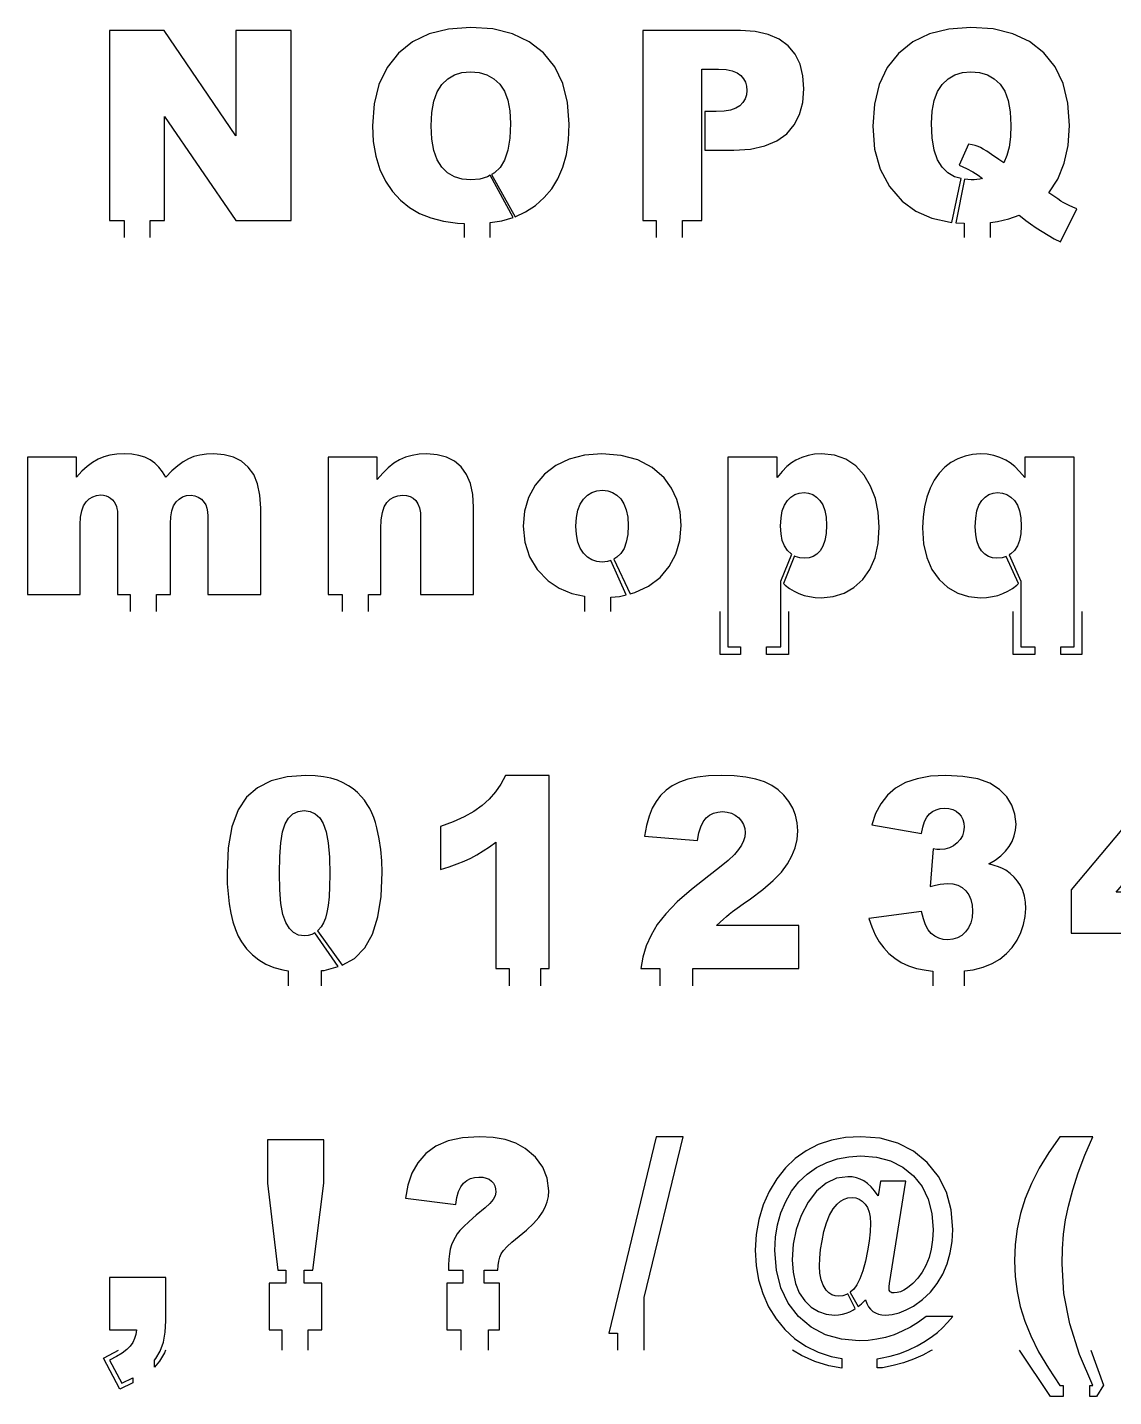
# Model space of a CAD drawing. Extents: x 617 to 1407, y 105 to 276.
# Drawn here: x 996.8 to 1132.8, y 105.2 to 276.5 of the extents above; entities that cross this region are included whole.
import ezdxf

# ---------------------------------------------------------------- set-up
doc = ezdxf.new("R2010")
doc.units = 0
doc.header["$MEASUREMENT"] = 0

msp = doc.modelspace()

# ---------------------------------------------------------------- linework, layer by layer
at = {"linetype": 'Continuous', "flags": 128}
for points in [[(1012.218098, 250.201214), (1012.218098, 252.337085), (1014.022396, 252.337085), (1014.022396, 265.365892), (1022.918937, 252.337085), (1029.838486, 252.337085), (1029.838486, 276.093594), (1022.918937, 276.093594), (1022.918937, 262.935152), (1013.973788, 276.093594), (1007.119081, 276.093594), (1007.119081, 252.337085), (1008.942089, 252.337085), (1008.942089, 250.201214)], [(1054.77473, 250.201214), (1054.77473, 252.071269), (1056.216568, 252.302653), (1057.620511, 252.717183), (1054.762257, 257.990645), (1054.444144, 257.81032), (1053.461717, 257.521665), (1052.345561, 257.42545), (1051.255303, 257.5237), (1050.28554, 257.818425), (1049.436271, 258.309639), (1048.707544, 258.99734), (1048.12264, 259.909879), (1047.704885, 261.07563), (1047.454184, 262.494569), (1047.370633, 264.166732), (1047.454708, 265.853059), (1047.706884, 267.282138), (1048.12721, 268.453959), (1048.715685, 269.368533), (1049.442841, 270.056223), (1050.279446, 270.547436), (1051.225406, 270.842173), (1052.280767, 270.940412), (1053.379166, 270.843685), (1054.357022, 270.553518), (1055.214384, 270.069898), (1055.951204, 269.392837), (1056.543155, 268.506113), (1056.966004, 267.39354), (1057.219752, 266.055116), (1057.304302, 264.490832), (1057.223274, 262.650543), (1056.980191, 261.116144), (1056.575099, 259.887599), (1056.007905, 258.964931), (1055.292841, 258.291405), (1054.944736, 258.094096), (1057.889826, 252.813945), (1059.192175, 253.414715), (1060.438966, 254.230028), (1061.529747, 255.193221), (1062.464566, 256.304271), (1063.243424, 257.56319), (1063.856702, 258.989734), (1064.294738, 260.60365), (1064.557579, 262.404936), (1064.645176, 264.393594), (1064.444606, 267.102361), (1063.843039, 269.492087), (1062.840331, 271.562783), (1061.436579, 273.314439), (1059.662107, 274.707563), (1057.547386, 275.702653), (1055.092319, 276.299698), (1052.296954, 276.498721), (1049.563383, 276.296163), (1047.14783, 275.688466), (1045.050295, 274.675666), (1043.270777, 273.257727), (1041.852837, 271.476185), (1040.840037, 269.37258), (1040.232376, 266.946899), (1040.029807, 264.199141), (1040.132067, 262.203902), (1040.438945, 260.382859), (1040.950439, 258.736035), (1041.666502, 257.263406), (1042.547144, 255.971055), (1043.552327, 254.865063), (1044.682147, 253.945431), (1045.936507, 253.212157), (1047.339736, 252.652068), (1048.916208, 252.252011), (1050.665828, 252.011974), (1051.49872, 251.977316), (1051.49872, 250.201214)], [(1078.817906, 250.201214), (1078.817906, 252.337085), (1081.245551, 252.337085), (1081.245551, 271.264511), (1083.335993, 271.264511), (1084.282952, 271.215892), (1085.065856, 271.070047), (1085.684705, 270.826975), (1086.139451, 270.486677), (1086.465562, 270.07648), (1086.698505, 269.623757), (1086.83828, 269.128497), (1086.884888, 268.590688), (1086.831187, 268.041239), (1086.670179, 267.543443), (1086.401768, 267.097303), (1086.026003, 266.702803), (1085.517603, 266.380227), (1084.851147, 266.149808), (1084.026729, 266.011567), (1083.044302, 265.965484), (1081.645882, 265.965484), (1081.645882, 261.152599), (1085.264379, 261.152599), (1087.342158, 261.279199), (1089.135339, 261.658999), (1090.643923, 262.292012), (1091.86791, 263.178224), (1092.814393, 264.289274), (1093.490418, 265.596811), (1093.896081, 267.100837), (1094.031286, 268.801351), (1093.907221, 270.451221), (1093.534979, 271.900558), (1092.914654, 273.149348), (1092.046152, 274.197616), (1090.92852, 275.027104), (1089.560711, 275.619602), (1087.942773, 275.975099), (1086.07461, 276.093594), (1073.872257, 276.093594), (1073.872257, 252.337085), (1075.541896, 252.337085), (1075.541896, 250.201214)], [(1117.362208, 250.201214), (1117.362208, 252.087765), (1118.233424, 252.195298), (1119.679737, 252.524456), (1120.972088, 252.985284), (1121.328572, 252.694105), (1121.798553, 252.339109), (1122.381934, 251.920318), (1123.078717, 251.43771), (1123.834294, 250.940926), (1124.593918, 250.479587), (1125.357541, 250.053702), (1126.125258, 249.663262), (1128.167093, 253.779328), (1127.659693, 254.007213), (1127.206946, 254.220911), (1126.808901, 254.420446), (1126.465556, 254.605782), (1126.195146, 254.771884), (1125.805194, 255.027119), (1124.666805, 255.804953), (1125.801147, 257.516606), (1126.611425, 259.491588), (1127.097544, 261.729899), (1127.2596, 264.23155), (1127.058554, 267.017786), (1126.455463, 269.461701), (1125.450232, 271.563295), (1124.04291, 273.322544), (1122.265962, 274.712122), (1120.151717, 275.704677), (1117.700173, 276.30021), (1114.911425, 276.498721), (1112.171237, 276.295651), (1109.752161, 275.686443), (1107.654102, 274.671108), (1105.877155, 273.249622), (1104.462739, 271.461498), (1103.452461, 269.346241), (1102.846276, 266.90385), (1102.644231, 264.134311), (1102.875174, 261.281223), (1103.56791, 258.76642), (1104.722532, 256.58988), (1106.338995, 254.751627), (1108.045578, 253.518023), (1110.037758, 252.636881), (1112.315583, 252.108189), (1112.537767, 252.092919), (1113.705767, 257.571355), (1112.889823, 257.818425), (1112.040079, 258.309639), (1111.313923, 258.99734), (1110.732541, 259.928113), (1110.317309, 261.148553), (1110.068132, 262.658648), (1109.985104, 264.458411), (1110.070179, 266.017137), (1110.325402, 267.355061), (1110.750774, 268.472193), (1111.346296, 269.368533), (1112.078593, 270.056223), (1112.914151, 270.547436), (1113.853017, 270.842173), (1114.895191, 270.940412), (1116.006777, 270.844197), (1116.991727, 270.555541), (1117.850088, 270.074456), (1118.581862, 269.400942), (1119.166767, 268.502578), (1119.584522, 267.346956), (1119.835223, 265.934087), (1119.918774, 264.263958), (1119.864073, 262.7974), (1119.69997, 261.525318), (1119.426513, 260.447688), (1119.043702, 259.564511), (1118.423853, 259.968627), (1117.51179, 260.59758), (1116.918792, 260.990544), (1116.454429, 261.278188), (1116.118702, 261.460488), (1115.820394, 261.585065), (1115.46848, 261.699513), (1115.062817, 261.803833), (1114.6035, 261.898025), (1113.452972, 259.256622), (1114.382745, 258.853518), (1115.178788, 258.438262), (1115.841198, 258.010855), (1116.369878, 257.571295), (1116.03258, 257.50749), (1115.685189, 257.461917), (1115.327704, 257.434567), (1114.960032, 257.42545), (1114.135186, 257.499337), (1113.052022, 252.057559), (1114.086246, 251.986469), (1114.086246, 250.201214)], [(1013.006263, 203.392311), (1013.006263, 205.529516), (1014.75336, 205.529516), (1014.75336, 214.409847), (1014.797421, 215.277826), (1014.929603, 216.018193), (1015.149882, 216.630936), (1015.458283, 217.116079), (1015.839619, 217.484739), (1016.278654, 217.748068), (1016.775438, 217.906065), (1017.329969, 217.958731), (1017.803948, 217.90303), (1018.237461, 217.735916), (1018.630413, 217.457389), (1018.982851, 217.06746), (1019.181374, 216.746396), (1019.323196, 216.350385), (1019.408271, 215.879429), (1019.436597, 215.333526), (1019.436597, 205.529516), (1026.048268, 205.529516), (1026.048268, 216.338234), (1025.951007, 217.972406), (1025.659316, 219.374647), (1025.173196, 220.544944), (1024.492553, 221.483322), (1023.638762, 222.202921), (1022.633055, 222.716926), (1021.475385, 223.025327), (1020.165848, 223.128123), (1019.263401, 223.090144), (1018.435937, 222.976208), (1017.683454, 222.786302), (1017.005857, 222.520438), (1016.349565, 222.149243), (1015.660853, 221.643343), (1014.939719, 221.002737), (1014.186189, 220.227438), (1013.770933, 220.903988), (1013.303024, 221.491428), (1012.782437, 221.989722), (1012.209196, 222.398896), (1011.555926, 222.717937), (1010.795303, 222.945822), (1009.927324, 223.082551), (1008.951991, 223.128123), (1008.030835, 223.086597), (1007.179567, 222.962021), (1006.398186, 222.754393), (1005.686669, 222.463726), (1005.011644, 222.074797), (1004.339641, 221.572443), (1003.670685, 220.956653), (1003.004753, 220.227438), (1003.004753, 222.739206), (996.846852, 222.739206), (996.846852, 205.529516), (1003.458499, 205.529516), (1003.458499, 214.312609), (1003.504083, 215.224148), (1003.640812, 215.997936), (1003.868685, 216.633983), (1004.187726, 217.132278), (1004.577655, 217.508031), (1005.018237, 217.77643), (1005.509451, 217.937462), (1006.051294, 217.991139), (1006.388569, 217.966336), (1006.70354, 217.89189), (1006.996254, 217.767825), (1007.266664, 217.594117), (1007.506701, 217.379908), (1007.708247, 217.134301), (1007.871326, 216.857297), (1007.995891, 216.548896), (1008.059709, 216.300766), (1008.105269, 215.961468), (1008.13262, 215.531026), (1008.141737, 215.009427), (1008.141737, 205.529516), (1009.730277, 205.529516), (1009.730277, 203.392311)], [(1039.532166, 203.392311), (1039.532166, 205.529516), (1041.085311, 205.529516), (1041.085311, 213.794057), (1041.131871, 214.87878), (1041.271646, 215.783214), (1041.504589, 216.507371), (1041.830748, 217.05125), (1042.231793, 217.448272), (1042.689586, 217.731869), (1043.204079, 217.902018), (1043.775321, 217.958731), (1044.287814, 217.916705), (1044.739514, 217.790605), (1045.130466, 217.580454), (1045.460623, 217.286228), (1045.72294, 216.890729), (1045.910323, 216.376724), (1046.022772, 215.744224), (1046.060239, 214.993217), (1046.060239, 205.529516), (1052.688049, 205.529516), (1052.688049, 216.46788), (1052.591358, 218.058492), (1052.301191, 219.427312), (1051.817547, 220.574318), (1051.140474, 221.499521), (1050.292253, 222.212037), (1049.295163, 222.720972), (1048.149157, 223.026338), (1046.854283, 223.128123), (1045.879949, 223.082039), (1044.982597, 222.943799), (1044.162226, 222.713379), (1043.418836, 222.390803), (1042.715912, 221.96086), (1042.017083, 221.408376), (1041.322301, 220.733327), (1040.631564, 219.935748), (1040.631564, 222.739206), (1034.489874, 222.739206), (1034.489874, 205.529516), (1036.256156, 205.529516), (1036.256156, 203.392311)], [(1069.851096, 203.392311), (1069.851096, 205.220901), (1070.936116, 205.299096), (1071.795573, 205.508985), (1069.842145, 209.794034), (1069.450336, 209.664816), (1068.769217, 209.596963), (1068.094191, 209.665839), (1067.478913, 209.872443), (1066.923382, 210.2168), (1066.427598, 210.698896), (1066.019936, 211.324815), (1065.728769, 212.100637), (1065.55405, 213.02634), (1065.495826, 214.101946), (1065.554573, 215.163877), (1065.730768, 216.080987), (1066.024506, 216.85325), (1066.435691, 217.480693), (1066.937045, 217.966336), (1067.501193, 218.313215), (1068.128135, 218.521355), (1068.817824, 218.590731), (1069.471093, 218.522367), (1070.069661, 218.317274), (1070.613576, 217.975441), (1071.102742, 217.496891), (1071.506834, 216.878566), (1071.795525, 216.117442), (1071.968721, 215.213508), (1072.026421, 214.166764), (1071.969197, 213.049632), (1071.797525, 212.096579), (1071.511405, 211.307605), (1071.110836, 210.682698), (1070.621146, 210.207683), (1070.240191, 209.974157), (1072.296165, 205.631229), (1072.88326, 205.774611), (1074.578227, 206.567131), (1076.02097, 207.67667), (1077.173022, 209.034351), (1077.995964, 210.571284), (1078.4897, 212.287497), (1078.654279, 214.182974), (1078.521597, 215.879429), (1078.123551, 217.43612), (1077.460142, 218.853048), (1076.531417, 220.1302), (1075.05273, 221.441797), (1073.258025, 222.378639), (1071.147303, 222.940752), (1068.72061, 223.128123), (1066.576467, 222.968602), (1064.665314, 222.490053), (1062.987105, 221.692462), (1061.541791, 220.575841), (1060.379075, 219.213103), (1059.548612, 217.677168), (1059.050305, 215.96805), (1058.884202, 214.085748), (1059.080678, 212.072275), (1059.670106, 210.261372), (1060.652532, 208.653027), (1062.027958, 207.247239), (1063.407384, 206.325583), (1064.985379, 205.667256), (1066.575086, 205.313783), (1066.575086, 203.392311)], [(1092.115373, 203.392311), (1092.115373, 198.023295), (1089.352333, 198.023295), (1089.352333, 198.982698), (1091.155988, 198.982698), (1091.155988, 207.19862), (1092.493899, 210.580973), (1092.424012, 210.622939), (1091.966219, 211.055416), (1091.590454, 211.615494), (1091.322091, 212.307241), (1091.161035, 213.130659), (1091.107381, 214.085748), (1091.160035, 215.118817), (1091.318044, 215.997936), (1091.581361, 216.723104), (1091.950032, 217.294333), (1092.397685, 217.726799), (1092.898039, 218.035712), (1093.450999, 218.221047), (1094.056661, 218.28283), (1094.617762, 218.221559), (1095.134302, 218.037735), (1095.606282, 217.731358), (1096.033702, 217.302438), (1096.388187, 216.742849), (1096.641363, 216.044519), (1096.793278, 215.207426), (1096.843933, 214.231593), (1096.795325, 213.179779), (1096.649456, 212.293067), (1096.406373, 211.571433), (1096.066075, 211.014902), (1095.65389, 210.600147), (1095.19505, 210.303909), (1094.689697, 210.126155), (1094.137689, 210.066908), (1093.509747, 210.12869), (1092.938505, 210.314038), (1092.835959, 210.37563), (1091.476957, 206.89767), (1091.666959, 206.719559), (1092.211349, 206.303303), (1092.789161, 205.94983), (1093.400392, 205.659151), (1094.045044, 205.432278), (1094.723117, 205.270234), (1095.43461, 205.172996), (1096.179523, 205.140587), (1097.683537, 205.281874), (1099.05187, 205.705735), (1100.284473, 206.412181), (1101.381348, 207.40119), (1102.2817, 208.658597), (1102.924829, 210.170216), (1103.310734, 211.936047), (1103.43937, 213.956101), (1103.321351, 215.822716), (1102.96739, 217.533358), (1102.377439, 219.088014), (1101.551497, 220.486708), (1100.509799, 221.642331), (1099.272673, 222.467772), (1097.840023, 222.963032), (1096.211944, 223.128123), (1095.356106, 223.080527), (1094.538781, 222.937717), (1093.759924, 222.699704), (1093.019533, 222.366488), (1092.471619, 222.018085), (1091.897378, 221.540034), (1091.296763, 220.93235), (1090.669821, 220.195018), (1090.669821, 222.739206), (1084.49571, 222.739206), (1084.49571, 198.982698), (1086.076324, 198.982698), (1086.076324, 198.023295), (1083.536325, 198.023295), (1083.536325, 203.392311)], [(1128.784037, 203.392311), (1128.784037, 198.023295), (1126.193432, 198.023295), (1126.193432, 198.982698), (1127.824653, 198.982698), (1127.824653, 222.739206), (1121.650541, 222.739206), (1121.650541, 220.195018), (1121.023599, 220.93235), (1120.423031, 221.540034), (1119.848743, 222.018085), (1119.300829, 222.366488), (1118.554393, 222.699704), (1117.773488, 222.937717), (1116.958163, 223.080527), (1116.108419, 223.128123), (1115.124992, 223.061782), (1114.184079, 222.862771), (1113.285727, 222.531078), (1112.429888, 222.066704), (1111.640938, 221.467624), (1110.943108, 220.731815), (1110.336399, 219.859278), (1109.820906, 218.850013), (1109.409721, 217.730858), (1109.115983, 216.528639), (1108.939741, 215.243382), (1108.880993, 213.875073), (1109.009628, 211.890474), (1109.395534, 210.149959), (1110.038663, 208.653527), (1110.939062, 207.40119), (1112.035937, 206.412181), (1113.268493, 205.705735), (1114.636826, 205.281874), (1116.140839, 205.140587), (1116.892846, 205.172996), (1117.609433, 205.270234), (1118.290552, 205.432278), (1118.936204, 205.659151), (1119.546436, 205.94983), (1120.121201, 206.303303), (1120.660497, 206.719559), (1120.867352, 206.916225), (1119.346723, 210.299446), (1118.817186, 210.12869), (1118.182674, 210.066908), (1117.637283, 210.126155), (1117.135406, 210.303909), (1116.677137, 210.600147), (1116.262381, 211.014902), (1115.918513, 211.55827), (1115.672906, 212.240401), (1115.525561, 213.061284), (1115.47643, 214.020918), (1115.526561, 215.088931), (1115.677, 215.991854), (1115.927653, 216.729685), (1116.278567, 217.302438), (1116.703464, 217.731358), (1117.17592, 218.037735), (1117.696031, 218.221559), (1118.263702, 218.28283), (1118.875933, 218.221047), (1119.432464, 218.035712), (1119.933294, 217.726799), (1120.378471, 217.294333), (1120.743572, 216.723104), (1121.004366, 215.997936), (1121.160851, 215.118817), (1121.212982, 214.085748), (1121.159852, 213.130659), (1121.000319, 212.307241), (1120.734432, 211.615494), (1120.362237, 211.055416), (1119.906967, 210.622939), (1119.704588, 210.50154), (1121.164374, 207.19862), (1121.164374, 198.982698), (1122.917422, 198.982698), (1122.917422, 198.023295), (1120.204989, 198.023295), (1120.204989, 203.392311)], [(1033.638082, 156.592311), (1033.638082, 158.484272), (1034.001326, 158.511753), (1035.731427, 158.97902), (1032.811807, 163.197681), (1032.446658, 163.005602), (1031.994435, 162.873426), (1031.508792, 162.829372), (1030.792205, 162.933186), (1030.165787, 163.244628), (1029.629489, 163.763691), (1029.18336, 164.490383), (1028.832398, 165.50066), (1028.581745, 166.870492), (1028.431353, 168.599867), (1028.381223, 170.688792), (1028.426783, 172.756448), (1028.563511, 174.47063), (1028.791408, 175.831339), (1029.110426, 176.838582), (1029.531751, 177.565273), (1030.066525, 178.084343), (1030.714748, 178.395779), (1031.476371, 178.499593), (1032.228378, 178.397808), (1032.880124, 178.092442), (1033.431608, 177.583507), (1033.882784, 176.870991), (1034.233746, 175.862737), (1034.484399, 174.466578), (1034.634838, 172.682507), (1034.684969, 170.510538), (1034.663165, 169.004483), (1034.597847, 167.711126), (1034.488969, 166.630456), (1034.33653, 165.762477), (1034.138055, 165.05199), (1033.890925, 164.443793), (1033.595187, 163.937893), (1033.250795, 163.534289), (1033.173385, 163.472328), (1036.221308, 159.150919), (1037.768978, 160.010715), (1039.060281, 161.322311), (1040.017429, 163.038011), (1040.701071, 165.187195), (1041.111257, 167.769868), (1041.247985, 170.786018), (1041.206424, 172.214086), (1041.081883, 173.613792), (1040.874267, 174.985135), (1040.583576, 176.328123), (1040.399764, 177.003167), (1040.188577, 177.634655), (1039.950064, 178.222589), (1039.684176, 178.766974), (1039.378822, 179.283508), (1039.021815, 179.787891), (1038.613153, 180.280116), (1038.152836, 180.760189), (1037.631202, 181.211901), (1037.038727, 181.619051), (1036.375318, 181.981641), (1035.641069, 182.299665), (1034.817651, 182.558435), (1033.886878, 182.743277), (1032.848703, 182.854178), (1031.703221, 182.891145), (1029.367172, 182.722008), (1027.350189, 182.214584), (1025.652175, 181.368886), (1024.273226, 180.184913), (1023.206248, 178.577579), (1022.444101, 176.461817), (1021.986832, 173.837624), (1021.834393, 170.704996), (1021.86429, 169.35745), (1021.953887, 168.069658), (1022.10328, 166.841624), (1022.312467, 165.67335), (1022.575259, 164.595209), (1022.885707, 163.637597), (1023.243715, 162.80051), (1023.649378, 162.083941), (1024.282366, 161.215962), (1024.99843, 160.459391), (1025.79752, 159.814233), (1026.679686, 159.280482), (1027.6753, 158.862186), (1028.814688, 158.563408), (1029.499902, 158.467687), (1029.499426, 156.592311)], [(1061.092806, 156.592311), (1061.092806, 158.72951), (1062.142169, 158.72951), (1062.142169, 182.891145), (1056.681073, 182.891145), (1056.103786, 181.817562), (1055.42519, 180.833112), (1054.645333, 179.937783), (1053.764167, 179.131587), (1052.738179, 178.397302), (1051.523809, 177.7177), (1050.121104, 177.0928), (1048.529969, 176.522588), (1048.529969, 171.110118), (1049.624321, 171.462579), (1050.62241, 171.82314), (1051.524333, 172.191806), (1052.330041, 172.568571), (1053.094188, 172.978756), (1053.871522, 173.447689), (1054.662043, 173.975364), (1055.465704, 174.561781), (1055.465704, 158.72951), (1057.131963, 158.72951), (1057.131963, 156.592311)], [(1080.123444, 156.592311), (1080.123444, 158.72951), (1093.409009, 158.72951), (1093.409009, 164.109565), (1083.102669, 164.109565), (1083.541705, 164.533932), (1083.951414, 164.915761), (1084.331702, 165.255053), (1084.682664, 165.551808), (1085.101419, 165.878949), (1085.685324, 166.309391), (1086.434284, 166.843142), (1087.348347, 167.4802), (1088.895445, 168.638858), (1090.182226, 169.748902), (1091.20869, 170.810328), (1091.974884, 171.82314), (1092.531414, 172.823794), (1092.928936, 173.848764), (1093.167449, 174.898038), (1093.247002, 175.971615), (1093.17759, 176.967717), (1092.96945, 177.914188), (1092.622582, 178.811035), (1092.136939, 179.65825), (1091.530278, 180.427479), (1090.82026, 181.090365), (1090.006983, 181.646908), (1089.090398, 182.097101), (1088.025419, 182.444493), (1086.767012, 182.692634), (1085.315129, 182.841515), (1083.669816, 182.891145), (1082.091345, 182.838985), (1080.69421, 182.682506), (1079.478316, 182.421706), (1078.443711, 182.056587), (1077.552977, 181.593736), (1076.768549, 181.039722), (1076.090477, 180.394564), (1075.518711, 179.65825), (1075.040685, 178.799894), (1074.64364, 177.7886), (1074.327669, 176.624372), (1074.092679, 175.307211), (1080.704302, 174.772449), (1080.874975, 175.701193), (1081.111489, 176.478021), (1081.413796, 177.102928), (1081.781944, 177.575908), (1082.211887, 177.923305), (1082.699577, 178.171441), (1083.244968, 178.320327), (1083.848106, 178.369952), (1084.429964, 178.321844), (1084.960168, 178.177517), (1085.438718, 177.936974), (1085.865613, 177.600217), (1086.216528, 177.195596), (1086.467228, 176.751478), (1086.61762, 176.267864), (1086.667751, 175.744748), (1086.617097, 175.2353), (1086.465181, 174.711678), (1086.212005, 174.173875), (1085.85752, 173.621891), (1085.321746, 172.998002), (1084.524655, 172.244471), (1083.466247, 171.361294), (1082.146569, 170.348488), (1079.961436, 168.648481), (1078.154068, 167.064951), (1076.724465, 165.597892), (1075.672674, 164.247311), (1074.89634, 162.933186), (1074.293201, 161.575511), (1073.863306, 160.174288), (1073.606512, 158.72951), (1076.004212, 158.72951), (1076.004212, 156.592311)], [(1114.132139, 156.592311), (1114.132139, 158.43557), (1115.207924, 158.581641), (1116.468854, 158.903205), (1117.569776, 159.353405), (1118.53097, 159.922605), (1119.372574, 160.601184), (1120.094731, 161.389152), (1120.697346, 162.286504), (1121.172372, 163.24918), (1121.51167, 164.23313), (1121.71524, 165.238343), (1121.78308, 166.264831), (1121.742091, 167.062415), (1121.619025, 167.802276), (1121.413933, 168.484408), (1121.126765, 169.108803), (1120.76571, 169.675474), (1120.338814, 170.184409), (1119.846077, 170.63562), (1119.287499, 171.029095), (1118.882408, 171.248875), (1118.396241, 171.454474), (1117.829046, 171.645897), (1117.180871, 171.82314), (1117.977962, 172.31233), (1118.667698, 172.840005), (1119.250032, 173.406164), (1119.725059, 174.010814), (1120.093731, 174.652937), (1120.357048, 175.331521), (1120.515057, 176.046561), (1120.567711, 176.798068), (1120.438076, 178.054969), (1120.04917, 179.200457), (1119.400948, 180.234538), (1118.493455, 181.157211), (1117.295319, 181.915806), (1115.775071, 182.457662), (1113.932807, 182.782773), (1111.768383, 182.891145), (1109.857754, 182.79189), (1108.176974, 182.494123), (1106.726138, 181.997845), (1105.505198, 181.303057), (1104.488828, 180.421909), (1103.651746, 179.36656), (1102.993907, 178.137009), (1102.515357, 176.73325), (1108.754262, 175.615107), (1108.913271, 176.431937), (1109.131027, 177.116091), (1109.407531, 177.66757), (1109.742783, 178.086366), (1110.134734, 178.394767), (1110.581387, 178.615053), (1111.082741, 178.747229), (1111.638748, 178.791283), (1112.17557, 178.750769), (1112.651596, 178.629234), (1113.066828, 178.42667), (1113.421313, 178.143085), (1113.70491, 177.791641), (1113.90748, 177.385502), (1114.029022, 176.924674), (1114.069536, 176.409151), (1114.015311, 175.861219), (1113.852779, 175.351778), (1113.581845, 174.880816), (1113.202557, 174.44835), (1112.742241, 174.086772), (1112.228223, 173.828507), (1111.660552, 173.673545), (1111.03918, 173.621891), (1110.870031, 173.626955), (1110.670509, 173.642148), (1110.180295, 173.702919), (1109.839997, 168.987267), (1110.484173, 169.157422), (1111.055367, 169.278958), (1111.553674, 169.35188), (1111.979046, 169.376184), (1112.670306, 169.319471), (1113.285584, 169.149317), (1113.824929, 168.865731), (1114.288292, 168.468709), (1114.660487, 167.968379), (1114.926374, 167.374869), (1115.085859, 166.688185), (1115.139036, 165.908322), (1115.083859, 165.138582), (1114.918233, 164.449869), (1114.642253, 163.842184), (1114.255871, 163.315521), (1113.786414, 162.890143), (1113.261304, 162.586294), (1112.680446, 162.403994), (1112.043887, 162.343223), (1111.439749, 162.39133), (1110.891312, 162.535658), (1110.398575, 162.7762), (1109.961539, 163.112957), (1109.579204, 163.574297), (1109.25057, 164.188564), (1108.975589, 164.955769), (1108.754262, 165.875908), (1102.158825, 165.000841), (1102.51788, 163.937893), (1102.946823, 162.969141), (1103.445606, 162.094575), (1104.014324, 161.314206), (1104.6595, 160.624987), (1105.387703, 160.023884), (1106.198934, 159.510896), (1107.093287, 159.086018), (1108.114704, 158.752808), (1109.30727, 158.514795), (1110.171345, 158.424311), (1110.171345, 156.592311)], [(1144.086253, 156.592311), (1144.086253, 158.72951), (1145.239924, 158.72951), (1145.239924, 163.169675), (1148.221624, 163.169675), (1148.221624, 168.290455), (1145.239924, 168.290455), (1145.239924, 182.891145), (1139.487138, 182.891145), (1127.463027, 168.59835), (1127.463027, 163.169675), (1139.051102, 163.169675), (1139.051102, 168.290455), (1133.118598, 168.290455), (1139.487138, 175.760952), (1139.487138, 158.72951), (1140.759208, 158.72951), (1140.759208, 156.592311)], [(1032.003529, 110.997266), (1032.003529, 113.53959), (1033.70159, 113.53959), (1033.70159, 119.35718), (1031.480466, 119.35718), (1031.480466, 121.010089), (1032.567248, 121.010089), (1033.928439, 131.883634), (1033.928439, 137.296101), (1026.879304, 137.296101), (1026.879304, 131.883634), (1028.208122, 121.010089), (1029.191358, 121.010089), (1029.191358, 119.35718), (1027.122387, 119.35718), (1027.122387, 113.53959), (1028.688243, 113.53959), (1028.688243, 110.997266)], [(1054.55426, 110.997266), (1054.55426, 113.53959), (1055.948824, 113.53959), (1055.948824, 119.35718), (1054.031197, 119.35718), (1054.031197, 120.993884), (1055.721974, 120.993884), (1055.748825, 121.596), (1055.829329, 122.13836), (1055.963535, 122.620966), (1056.151393, 123.043815), (1056.441561, 123.468689), (1056.882643, 123.95737), (1057.474642, 124.509859), (1059.29315, 126.014392), (1060.170222, 126.831729), (1060.848818, 127.578172), (1061.328891, 128.253717), (1061.662095, 128.899891), (1061.900133, 129.558218), (1062.042907, 130.228699), (1062.090515, 130.911336), (1061.906179, 132.489296), (1061.353218, 133.901156), (1060.431539, 135.146915), (1059.141235, 136.226571), (1057.970426, 136.871731), (1056.629467, 137.332562), (1055.118312, 137.609057), (1053.437056, 137.701225), (1051.314717, 137.569052), (1049.485069, 137.172536), (1047.948111, 136.511676), (1046.703891, 135.586474), (1045.722988, 134.44453), (1044.976027, 133.133445), (1044.463057, 131.65322), (1044.18403, 130.003857), (1050.471542, 129.226017), (1050.610794, 130.103112), (1050.817934, 130.838413), (1051.092914, 131.43192), (1051.435736, 131.883634), (1051.837352, 132.21685), (1052.288527, 132.454861), (1052.789357, 132.597668), (1053.339842, 132.645269), (1053.840672, 132.614378), (1054.273662, 132.521704), (1054.638763, 132.367251), (1054.936023, 132.151018), (1055.166444, 131.879076), (1055.331023, 131.557508), (1055.42976, 131.186313), (1055.462704, 130.76549), (1055.380629, 130.308712), (1055.134546, 129.829652), (1054.724361, 129.32831), (1054.150072, 128.804687), (1053.028394, 127.860746), (1052.126472, 127.070754), (1051.444352, 126.434707), (1050.981989, 125.952609), (1050.651308, 125.536851), (1050.364188, 125.099822), (1050.120628, 124.641525), (1049.920582, 124.161959), (1049.76462, 123.63479), (1049.653218, 123.033687), (1049.586377, 122.358648), (1049.56405, 121.609673), (1049.56405, 120.993884), (1051.347376, 120.993884), (1051.347376, 119.35718), (1049.353387, 119.35718), (1049.353387, 113.53959), (1051.081108, 113.53959), (1051.081108, 110.997266)], [(1074.015888, 110.997266), (1074.015888, 117.594813), (1078.909884, 137.701225), (1075.539231, 137.701225), (1069.608203, 113.134466), (1070.700602, 113.134466), (1070.700602, 110.997266)], [(1110.077129, 110.997266), (1109.966109, 110.927829), (1108.888325, 110.36268), (1107.733321, 109.8583), (1106.501098, 109.414688), (1105.205986, 109.053115), (1103.862362, 108.794848), (1103.182147, 108.76324), (1103.182147, 109.920006), (1103.59814, 109.970442), (1104.831744, 110.228709), (1106.020787, 110.590283), (1107.152129, 111.033894), (1108.212537, 111.538274), (1109.202058, 112.103423), (1110.120643, 112.729341), (1110.728351, 113.217516), (1111.352247, 113.790767), (1111.992329, 114.449096), (1112.648644, 115.192499), (1109.326599, 115.192499), (1108.351789, 114.485556), (1107.355699, 113.871792), (1106.338328, 113.351207), (1105.299677, 112.9238), (1104.239793, 112.590586), (1103.158581, 112.352575), (1102.056136, 112.209769), (1100.932458, 112.162167), (1098.713857, 112.352575), (1096.709013, 112.9238), (1094.917879, 113.875843), (1093.340407, 115.208704), (1092.053626, 116.867689), (1091.134517, 118.798108), (1090.583033, 120.99996), (1090.399221, 123.473246), (1090.483248, 125.114002), (1090.735472, 126.681834), (1091.15575, 128.176745), (1091.744225, 129.598731), (1092.489139, 130.902219), (1093.378874, 132.041634), (1094.413478, 133.016971), (1095.592905, 133.828234), (1096.878638, 134.466304), (1098.23226, 134.922071), (1099.65377, 135.195528), (1101.143121, 135.286681), (1103.104404, 135.131722), (1104.856071, 134.666841), (1106.398076, 133.892039), (1107.730417, 132.807319), (1108.804536, 131.455215), (1109.571729, 129.878267), (1110.032045, 128.076476), (1110.185484, 126.04984), (1110.12926, 124.793447), (1109.960634, 123.633271), (1109.679607, 122.569312), (1109.286132, 121.601571), (1108.805535, 120.736123), (1108.263191, 119.979047), (1107.659006, 119.330341), (1106.993121, 118.790006), (1106.535328, 118.506419), (1106.101815, 118.303857), (1105.692676, 118.182319), (1105.30777, 118.141807), (1105.156379, 118.151428), (1105.02622, 118.180293), (1104.917342, 118.228402), (1104.829744, 118.295754), (1104.76238, 118.381336), (1104.714296, 118.484137), (1104.685398, 118.604155), (1104.675782, 118.741391), (1104.692016, 118.972312), (1104.740623, 119.308565), (1106.766224, 132.126709), (1103.606281, 132.126709), (1103.314591, 130.295546), (1102.869461, 130.910321), (1102.425331, 131.425844), (1101.982202, 131.842108), (1101.540119, 132.15912), (1101.08185, 132.393078), (1100.590113, 132.560192), (1100.064955, 132.660462), (1099.506377, 132.693882), (1098.091485, 132.493348), (1096.796135, 131.891736), (1095.620231, 130.889053), (1094.56387, 129.485297), (1093.691845, 127.8334), (1093.06895, 126.086301), (1092.695231, 124.243997), (1092.570643, 122.306488), (1092.667905, 120.727009), (1092.959595, 119.343), (1093.445715, 118.154466), (1094.126358, 117.161405), (1094.941635, 116.377995), (1095.831941, 115.818417), (1096.797134, 115.482669), (1097.837309, 115.370754), (1098.346708, 115.397593), (1098.837922, 115.478112), (1099.310949, 115.612309), (1099.765695, 115.800186), (1100.223488, 116.053896), (1100.445815, 116.206886), (1099.508806, 118.044015), (1099.360556, 117.955449), (1098.878436, 117.791373), (1098.372036, 117.736681), (1097.91529, 117.785297), (1097.50101, 117.931141), (1097.129339, 118.174217), (1096.800181, 118.514521), (1096.438603, 119.102965), (1096.180333, 119.798767), (1096.02537, 120.601926), (1095.973717, 121.512444), (1096.00866, 122.517659), (1096.113492, 123.572503), (1096.288211, 124.676973), (1096.53277, 125.831072), (1096.845218, 126.930479), (1097.223507, 127.870875), (1097.667636, 128.652259), (1098.177607, 129.274631), (1098.598933, 129.629116), (1099.052679, 129.882319), (1099.538798, 130.03424), (1100.057386, 130.084882), (1100.511132, 130.03424), (1100.932458, 129.882319), (1101.321363, 129.629116), (1101.677847, 129.274631), (1101.975632, 128.820892), (1102.188342, 128.269923), (1102.31593, 127.621722), (1102.358491, 126.876294), (1102.318976, 125.789548), (1102.200482, 124.635954), (1102.002958, 123.415516), (1101.726502, 122.128234), (1101.397297, 120.917923), (1101.041812, 119.928406), (1100.660001, 119.159682), (1100.251815, 118.61175), (1099.818349, 118.228908), (1099.799306, 118.217543), (1100.803204, 116.464595), (1101.211961, 116.795273), (1101.742689, 117.282942), (1101.908791, 116.822113), (1102.115407, 116.428129), (1102.362537, 116.100991), (1102.650181, 115.840698), (1102.980339, 115.642187), (1103.355104, 115.500394), (1103.774383, 115.415317), (1104.23827, 115.386959), (1105.07078, 115.456843), (1105.931666, 115.666495), (1106.820925, 116.015914), (1107.73851, 116.505103), (1108.8729, 117.308263), (1109.861373, 118.243087), (1110.704024, 119.309578), (1111.400854, 120.507733), (1111.946768, 121.804133), (1112.336721, 123.165353), (1112.570663, 124.591391), (1112.648644, 126.08225), (1112.448598, 128.532241), (1111.848507, 130.745233), (1110.84837, 132.72123), (1109.44814, 134.460228), (1107.728893, 135.878165), (1105.771657, 136.890974), (1103.576384, 137.498662), (1101.143121, 137.701225), (1099.23292, 137.590827), (1097.45645, 137.25964), (1095.813708, 136.707656), (1094.3046, 135.93488), (1092.933745, 134.954985), (1091.705711, 133.781644), (1090.6205, 132.414855), (1089.678064, 130.854618), (1088.915916, 129.151575), (1088.371525, 127.356366), (1088.044939, 125.468992), (1087.93606, 123.489452), (1088.040844, 121.601571), (1088.355339, 119.794714), (1088.879496, 118.068884), (1089.61327, 116.424077), (1090.533378, 114.912456), (1091.61659, 113.586179), (1092.862857, 112.445247), (1094.27218, 111.48966), (1095.810661, 110.734608), (1097.44431, 110.195286), (1098.76175, 109.948699), (1098.76175, 108.723772), (1097.15957, 109.019692), (1095.380195, 109.559014), (1093.704509, 110.314065), (1092.607015, 110.997266)], [(1129.916713, 110.997266), (1131.495423, 106.596336), (1130.627111, 105.175498), (1129.790173, 105.175498), (1129.790173, 106.555241), (1130.186266, 106.555241), (1128.498917, 110.442412), (1127.293687, 114.276917), (1126.57053, 118.058756), (1126.329494, 121.787928), (1126.379101, 123.679861), (1126.528017, 125.515075), (1126.776147, 127.293572), (1127.123538, 129.015353), (1127.667405, 131.053129), (1128.359141, 133.180035), (1129.198793, 135.396065), (1130.186266, 137.701225), (1126.070224, 137.701225), (1124.667947, 135.704972), (1123.475382, 133.751258), (1122.492431, 131.840082), (1121.719191, 129.971446), (1121.134287, 128.098758), (1120.716484, 126.175428), (1120.465831, 124.201458), (1120.38228, 122.176848), (1120.461784, 120.221614), (1120.700297, 118.309933), (1121.097819, 116.441802), (1121.65435, 114.617222), (1122.407357, 112.761244), (1123.394354, 110.798922), (1124.615294, 108.730254), (1126.070224, 106.555241), (1126.474887, 106.555241), (1126.474887, 105.175498), (1124.864852, 105.175498), (1120.996987, 110.997266)], [(1014.125585, 110.997266), (1013.997044, 110.633332), (1013.397358, 109.594159), (1012.761799, 108.865666), (1012.761799, 109.729533), (1012.93309, 109.925878), (1013.479004, 110.871844), (1013.868933, 111.975809), (1014.102876, 113.237772), (1014.180881, 114.657734), (1014.180881, 120.086405), (1007.131697, 120.086405), (1007.131697, 113.53959), (1010.50235, 113.53959), (1010.422822, 112.967858), (1010.265337, 112.435625), (1010.029871, 111.942893), (1009.716399, 111.48966), (1009.290503, 111.05567), (1008.717762, 110.620667), (1007.998153, 110.184651), (1007.131697, 109.747623), (1008.671179, 106.863136), (1010.038511, 107.538378), (1010.038511, 106.904985), (1008.429238, 106.110269), (1006.35703, 109.992957), (1007.72272, 110.681791), (1008.243378, 110.997266)]]:
    msp.add_lwpolyline(points, dxfattribs=at)

doc.saveas('drawing.dxf')
